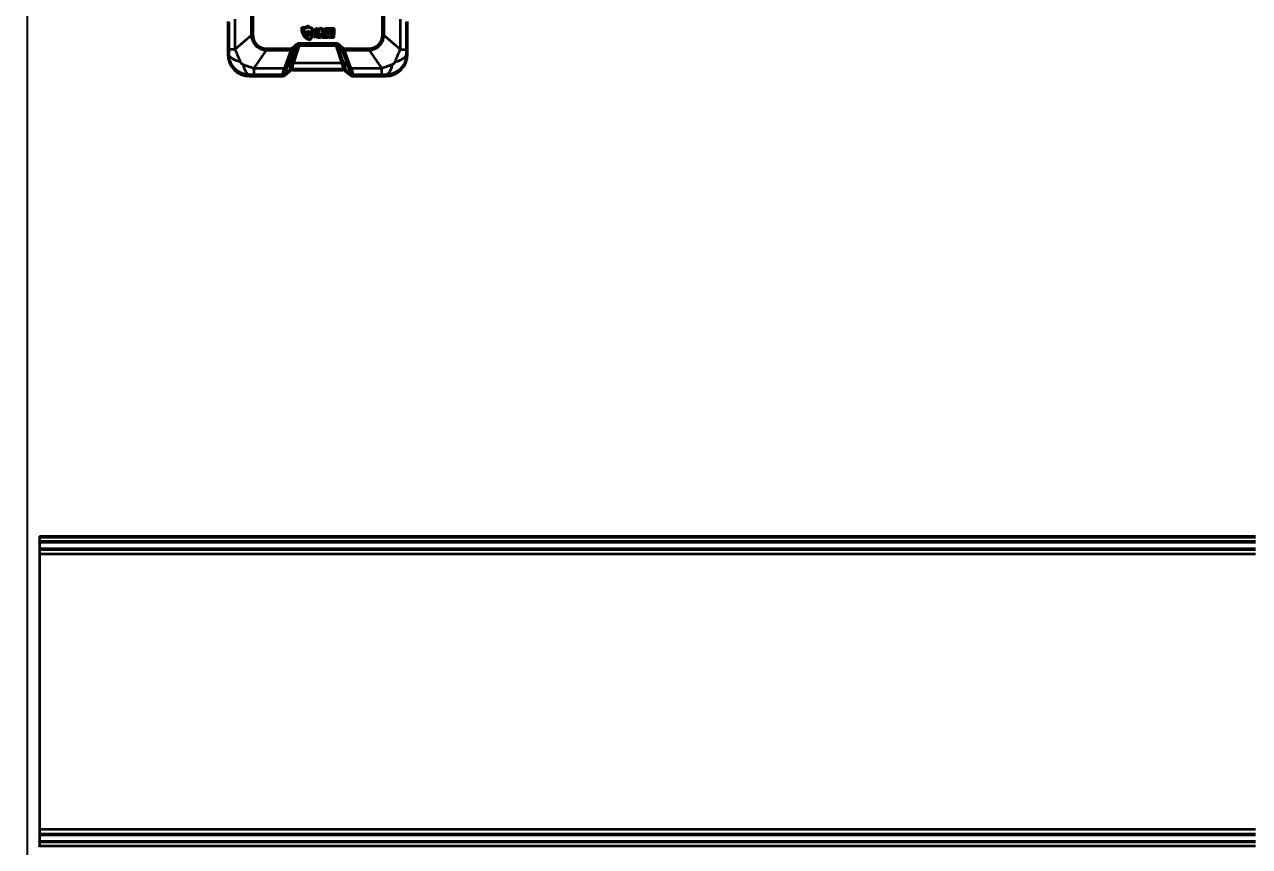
# Model space of a CAD drawing. Header units: millimetres. Extents: x 0 to 420, y 0 to 297.
# Drawn here: x 91.19 to 101.27, y 166.89 to 173.65 of the extents above; entities that cross this region are included whole.
import ezdxf

# ---------------------------------------------------------------- set-up
doc = ezdxf.new("R2010")
doc.units = ezdxf.units.MM
doc.layers.add('尺寸线层', color=150, linetype='Continuous')
doc.styles.add('SLDTEXTSTYLE2', font='TXT', dxfattribs={"width": 0.7})
doc.dimstyles.new('SLDDIMSTYLE0', dxfattribs={"dimtxt": 3.5, "dimasz": 3.302, "dimexe": 0, "dimexo": 0.0625, "dimgap": 0.875, "dimtad": 1, "dimdec": 1, "dimlfac": 100, "dimrnd": 1e-09, "dimzin": 12, "dimdsep": 46, "dimtxsty": 'SLDTEXTSTYLE2', "dimsah": 1, "dimcen": 0.09, "dimadec": 0, "dimazin": 3, "dimtfac": 1, "dimtdec": 3, "dimtofl": 0, "dimtmove": 0, "dimatfit": 3, "dimfxl": 0, "dimfrac": 2, "dimtolj": 1, "dimtzin": 12, "dimarcsym": 0})

# ---------------------------------------------------------------- blocks, each defined once
blk = doc.blocks.new('_D_6')
at = {"layer": '尺寸线层'}
for p, q in [((91.215, 164.917), (91.215, 234.192)), ((321.315, 165.187), (321.315, 234.192)), ((321.315, 233.192), (91.215, 233.192))]:
    blk.add_line(p, q, dxfattribs=at)
for points in [[(91.215, 233.192), (94.517, 232.684), (94.517, 233.7)], [(321.315, 233.192), (318.013, 233.7), (318.013, 232.684)]]:
    blk.add_solid(points, dxfattribs=at)
at = {"layer": '尺寸线层', "insert": (205.173, 237.704), "char_height": 3.5, "attachment_point": 1, "style": 'SLDTEXTSTYLE2'}
blk.add_mtext('23010', dxfattribs=at)
blk = doc.blocks.new('_D_7')
at = {"layer": '尺寸线层'}
for p, q in [((70.597, 160.402), (70.597, 246.192)), ((332.816, 175.117), (332.816, 246.192)), ((332.816, 245.192), (70.597, 245.192))]:
    blk.add_line(p, q, dxfattribs=at)
for points in [[(70.597, 245.192), (73.899, 244.684), (73.899, 245.7)], [(332.816, 245.192), (329.514, 245.7), (329.514, 244.684)]]:
    blk.add_solid(points, dxfattribs=at)
at = {"layer": '尺寸线层', "insert": (202.876, 249.704), "char_height": 3.5, "attachment_point": 1, "style": 'SLDTEXTSTYLE2'}
blk.add_mtext('26221.85', dxfattribs=at)

msp = doc.modelspace()

# ---------------------------------------------------------------- linework, layer by layer
at = {"color": 7, "linetype": 'Continuous', "lineweight": 35}
for p, q in [((92.8621, 173.6786), (92.8621, 173.4082)), ((92.9218, 173.6953), (92.9218, 173.447)), ((93.0563, 173.7657), (93.0563, 173.5631)), ((93.0703, 173.7657), (93.0703, 173.5631)), ((94.134, 173.5631), (94.134, 173.7757)), ((94.148, 173.5631), (94.148, 173.7757)), ((94.2824, 173.447), (94.2824, 173.6953)), ((94.3421, 173.4082), (94.3421, 173.6786)), ((92.8735, 173.447), (92.8735, 173.6744)), ((93.4872, 173.6), (93.499, 173.6)), ((93.5188, 173.5574), (93.4872, 173.6)), ((93.499, 173.6), (93.5227, 173.5681)), ((93.5188, 173.6), (93.5306, 173.6)), ((93.5504, 173.5574), (93.5188, 173.6)), ((93.5227, 173.5894), (93.5306, 173.5787)), ((93.5227, 173.5681), (93.5227, 173.5894)), ((93.5306, 173.6), (93.5622, 173.5574)), ((93.5306, 173.5787), (93.5306, 173.5574)), ((93.5543, 173.6), (93.5622, 173.6)), ((93.5543, 173.5734), (93.5543, 173.6)), ((93.5622, 173.6), (93.5622, 173.5628)), ((93.5747, 173.5946), (93.5868, 173.6236)), ((93.5836, 173.5946), (93.5747, 173.5946)), ((93.5747, 173.5737), (93.5836, 173.5946)), ((93.5868, 173.6236), (93.5994, 173.6236)), ((93.5994, 173.6236), (93.5905, 173.6024)), ((93.599, 173.6024), (93.5905, 173.5815)), ((93.5905, 173.6024), (93.599, 173.6024)), ((93.5905, 173.5815), (93.6007, 173.5839)), ((93.6007, 173.5839), (93.6007, 173.5737)), ((93.6026, 173.5903), (93.6204, 173.5903)), ((93.6026, 173.5819), (93.6026, 173.5903)), ((93.6204, 173.5819), (93.6026, 173.5819)), ((93.6034, 173.6109), (93.6034, 173.6193)), ((93.6034, 173.6193), (93.6204, 173.6193)), ((93.6204, 173.6109), (93.6034, 173.6109)), ((93.6035, 173.6048), (93.6204, 173.6048)), ((93.6035, 173.596), (93.6035, 173.6048)), ((93.6204, 173.596), (93.6035, 173.596)), ((93.6204, 173.6241), (93.6323, 173.6241)), ((93.6204, 173.6193), (93.6204, 173.6241)), ((93.6204, 173.6048), (93.6204, 173.6109)), ((93.6204, 173.5903), (93.6204, 173.596)), ((93.6204, 173.562), (93.6204, 173.5819)), ((93.6323, 173.6241), (93.6323, 173.6193)), ((93.6323, 173.6193), (93.6503, 173.6193)), ((93.6323, 173.6109), (93.6323, 173.6048)), ((93.6503, 173.6109), (93.6323, 173.6109)), ((93.6323, 173.6048), (93.6494, 173.6048)), ((93.6323, 173.596), (93.6323, 173.5903)), ((93.6494, 173.596), (93.6323, 173.596)), ((93.6323, 173.5903), (93.6503, 173.5903)), ((93.6323, 173.5819), (93.6323, 173.562)), ((93.6396, 173.5819), (93.6323, 173.5819)), ((93.6396, 173.5742), (93.6396, 173.5819)), ((93.6494, 173.6048), (93.6494, 173.596)), ((93.6503, 173.6193), (93.6503, 173.6109)), ((93.6503, 173.5903), (93.6503, 173.5728)), ((93.6623, 173.6238), (93.7282, 173.6238)), ((93.6623, 173.562), (93.6623, 173.6238)), ((93.6733, 173.6153), (93.6733, 173.562)), ((93.7239, 173.6153), (93.6733, 173.6153)), ((93.6745, 173.6106), (93.6827, 173.6106)), ((93.6754, 173.5713), (93.6754, 173.5815)), ((93.6903, 173.6106), (93.6986, 173.6106)), ((93.6976, 173.5815), (93.6976, 173.5713)), ((93.6999, 173.6106), (93.7082, 173.6106)), ((93.7009, 173.5713), (93.7009, 173.5815)), ((93.7158, 173.6106), (93.7239, 173.6106)), ((93.7231, 173.5815), (93.7231, 173.5713)), ((93.7266, 173.5731), (93.7266, 173.6127)), ((93.7377, 173.6144), (93.7377, 173.5713)), ((94.3308, 173.6744), (94.3308, 173.447)), ((93.0563, 173.5631), (92.9218, 173.447)), ((93.0703, 173.5631), (93.0563, 173.5631)), ((93.3912, 173.4584), (93.4222, 173.4844)), ((93.4494, 173.4796), (93.4469, 173.4719)), ((93.4494, 173.4999), (93.4494, 173.4796)), ((93.4494, 173.4999), (93.7549, 173.4999)), ((93.4494, 173.4796), (93.7549, 173.4796)), ((93.5306, 173.5574), (93.5188, 173.5574)), ((93.5622, 173.5574), (93.5504, 173.5574)), ((93.5622, 173.5628), (93.5543, 173.5734)), ((93.5744, 173.5574), (93.578, 173.5574)), ((93.5831, 173.5435), (93.5744, 173.5574)), ((93.6007, 173.5737), (93.5747, 173.5737)), ((93.5747, 173.5696), (93.6007, 173.5696)), ((93.5747, 173.562), (93.5747, 173.5696)), ((93.6007, 173.562), (93.5747, 173.562)), ((93.578, 173.5574), (93.5838, 173.5475)), ((93.5846, 173.5435), (93.5831, 173.5435)), ((93.5838, 173.5475), (93.5897, 173.5574)), ((93.5932, 173.5574), (93.5846, 173.5435)), ((93.5897, 173.5574), (93.5932, 173.5574)), ((93.5958, 173.5574), (93.5991, 173.5574)), ((93.5958, 173.5435), (93.5958, 173.5574)), ((93.5991, 173.5435), (93.5958, 173.5435)), ((93.5991, 173.5574), (93.5991, 173.5435)), ((93.6007, 173.5696), (93.6007, 173.562)), ((93.6198, 173.5549), (93.6173, 173.5533)), ((93.6173, 173.5475), (93.6198, 173.546)), ((93.6323, 173.562), (93.6204, 173.562)), ((93.6228, 173.5574), (93.626, 173.5574)), ((93.6228, 173.5435), (93.6228, 173.5574)), ((93.626, 173.5435), (93.6228, 173.5435)), ((93.626, 173.5574), (93.626, 173.5505)), ((93.626, 173.5505), (93.6352, 173.5505)), ((93.626, 173.5484), (93.626, 173.5435)), ((93.6352, 173.5484), (93.626, 173.5484)), ((93.6335, 173.5718), (93.6369, 173.5718)), ((93.6372, 173.5634), (93.6335, 173.5718)), ((93.6352, 173.5574), (93.6383, 173.5574)), ((93.6352, 173.5505), (93.6352, 173.5574)), ((93.6352, 173.5435), (93.6352, 173.5484)), ((93.6383, 173.5435), (93.6352, 173.5435)), ((93.6409, 173.5634), (93.6372, 173.5634)), ((93.6383, 173.5574), (93.6383, 173.5435)), ((93.651, 173.5503), (93.6595, 173.5503)), ((93.651, 173.5483), (93.651, 173.5503)), ((93.6562, 173.5483), (93.651, 173.5483)), ((93.6562, 173.5466), (93.6562, 173.5483)), ((93.6588, 173.5555), (93.6568, 173.5539)), ((93.6595, 173.5503), (93.6595, 173.5454)), ((93.6733, 173.562), (93.6623, 173.562)), ((93.6629, 173.5574), (93.666, 173.5574)), ((93.6629, 173.5491), (93.6629, 173.5574)), ((93.666, 173.5574), (93.666, 173.5497)), ((93.6758, 173.5574), (93.679, 173.5574)), ((93.6758, 173.5497), (93.6758, 173.5574)), ((93.679, 173.5574), (93.679, 173.5491)), ((93.6805, 173.5435), (93.6892, 173.5574)), ((93.6839, 173.5435), (93.6805, 173.5435)), ((93.6857, 173.5466), (93.6839, 173.5435)), ((93.6944, 173.5466), (93.6857, 173.5466)), ((93.6868, 173.5485), (93.69, 173.554)), ((93.6932, 173.5485), (93.6868, 173.5485)), ((93.6892, 173.5574), (93.6909, 173.5574)), ((93.69, 173.554), (93.6932, 173.5485)), ((93.6909, 173.5574), (93.6996, 173.5435)), ((93.6962, 173.5435), (93.6944, 173.5466)), ((93.6996, 173.5435), (93.6962, 173.5435)), ((93.702, 173.5574), (93.71, 173.5574)), ((93.702, 173.5435), (93.702, 173.5574)), ((93.7052, 173.5435), (93.702, 173.5435)), ((93.7052, 173.5554), (93.7095, 173.5554)), ((93.7052, 173.5493), (93.7052, 173.5554)), ((93.7089, 173.5493), (93.7052, 173.5493)), ((93.7052, 173.5473), (93.7052, 173.5435)), ((93.7091, 173.5473), (93.7052, 173.5473)), ((93.7137, 173.5435), (93.7099, 173.5473)), ((93.7132, 173.5478), (93.7176, 173.5435)), ((93.7176, 173.5435), (93.7137, 173.5435)), ((93.7185, 173.562), (93.7221, 173.5705)), ((93.7282, 173.562), (93.7185, 173.562)), ((93.7203, 173.5574), (93.7273, 173.5574)), ((93.7203, 173.5435), (93.7203, 173.5574)), ((93.7279, 173.5435), (93.7203, 173.5435)), ((93.7221, 173.5705), (93.7239, 173.5705)), ((93.7234, 173.5456), (93.7234, 173.5552)), ((93.7234, 173.5552), (93.7273, 173.5552)), ((93.7276, 173.5456), (93.7234, 173.5456)), ((93.7549, 173.4999), (93.7549, 173.4796)), ((93.7574, 173.4719), (93.7549, 173.4796)), ((93.7821, 173.4844), (93.7711, 173.4713)), ((93.7821, 173.4844), (93.8131, 173.4584)), ((94.134, 173.5631), (94.148, 173.5631)), ((94.148, 173.5631), (94.2824, 173.447)), ((92.8728, 173.4082), (92.8621, 173.4082)), ((93.1783, 173.4425), (93.0768, 173.2936)), ((93.1783, 173.4557), (93.1783, 173.4425)), ((93.1783, 173.4557), (93.3847, 173.4557)), ((93.1783, 173.4425), (93.3847, 173.4425)), ((93.3373, 173.3122), (93.3847, 173.4425)), ((93.4022, 173.4453), (93.3538, 173.3123)), ((93.3847, 173.4425), (93.3847, 173.4557)), ((93.3925, 173.3448), (93.4332, 173.4713)), ((93.4022, 173.4453), (93.4332, 173.4713)), ((93.4469, 173.4719), (93.4062, 173.3453)), ((93.7981, 173.3453), (93.7574, 173.4719)), ((93.7711, 173.4713), (93.8021, 173.4453)), ((93.8118, 173.3448), (93.7711, 173.4713)), ((93.8021, 173.4453), (93.8505, 173.3123)), ((93.8195, 173.4557), (94.026, 173.4557)), ((93.8195, 173.4425), (94.026, 173.4425)), ((93.8195, 173.4425), (93.867, 173.3122)), ((94.026, 173.4557), (94.026, 173.4425)), ((94.026, 173.4425), (94.1275, 173.2936)), ((94.2824, 173.447), (94.3308, 173.447)), ((94.3315, 173.4082), (94.3421, 173.4082)), ((93.0768, 173.2936), (93.3291, 173.2936)), ((93.0768, 173.2936), (93.0768, 173.2393)), ((93.3291, 173.2936), (93.3373, 173.3122)), ((93.3315, 173.2466), (93.3756, 173.2837)), ((93.3538, 173.3123), (93.3464, 173.2928)), ((93.3538, 173.3123), (93.3925, 173.3448)), ((93.3756, 173.2837), (93.3756, 173.2838)), ((93.3798, 173.2723), (93.3756, 173.2837)), ((93.3896, 173.3375), (93.3925, 173.3448)), ((93.3916, 173.2896), (93.8127, 173.2896)), ((93.3916, 173.2896), (93.3917, 173.2896)), ((93.3958, 173.2782), (93.3917, 173.2896)), ((93.3958, 173.2782), (93.8085, 173.2782)), ((93.4062, 173.3453), (93.4036, 173.3378)), ((93.4036, 173.3378), (93.8007, 173.3378)), ((93.8007, 173.3378), (93.7981, 173.3453)), ((93.8085, 173.2782), (93.8126, 173.2896)), ((93.8505, 173.3123), (93.8118, 173.3448)), ((93.8118, 173.3448), (93.8147, 173.3375)), ((93.8127, 173.2896), (93.8126, 173.2896)), ((93.8245, 173.2723), (93.8287, 173.2837)), ((93.8287, 173.2838), (93.8287, 173.2837)), ((93.8287, 173.2837), (93.8728, 173.2466)), ((93.8505, 173.3123), (93.8579, 173.2928)), ((93.867, 173.3122), (93.8752, 173.2936)), ((93.8752, 173.2936), (94.1275, 173.2936)), ((94.1275, 173.2936), (94.1275, 173.2393)), ((93.0421, 173.2388), (93.0421, 173.2282)), ((93.0421, 173.2282), (93.3162, 173.2282)), ((93.3122, 173.2393), (93.0768, 173.2393)), ((93.3122, 173.2393), (93.3122, 173.2397)), ((93.3122, 173.2393), (93.3162, 173.2282)), ((93.3314, 173.2463), (93.3315, 173.2466)), ((93.3355, 173.2352), (93.3314, 173.2463)), ((93.3355, 173.2352), (93.3798, 173.2723)), ((93.8245, 173.2723), (93.8688, 173.2352)), ((93.8728, 173.2463), (93.8688, 173.2352)), ((93.8728, 173.2466), (93.8728, 173.2463)), ((93.8921, 173.2393), (93.888, 173.2282)), ((93.888, 173.2282), (94.1621, 173.2282)), ((93.8921, 173.2397), (93.8921, 173.2393)), ((94.1275, 173.2393), (93.8921, 173.2393)), ((94.1621, 173.2388), (94.1621, 173.2282)), ((101.3154, 169.4422), (91.3154, 169.4422)), ((91.3154, 169.4372), (91.3154, 169.4422)), ((91.3154, 169.4372), (91.3154, 169.4019)), ((91.3154, 169.4372), (101.3154, 169.4372)), ((101.3154, 169.4019), (91.3154, 169.4019)), ((91.3154, 169.3976), (91.3154, 169.4019)), ((91.3154, 169.3976), (101.3154, 169.3976)), ((91.3154, 169.3976), (91.3154, 169.3429)), ((101.3154, 169.3429), (91.3154, 169.3429)), ((91.3154, 169.3422), (91.3154, 169.3429)), ((91.3154, 169.3422), (101.3154, 169.3422)), ((91.3154, 169.3422), (91.3154, 169.3372)), ((91.3154, 169.3372), (101.3154, 169.3372)), ((91.3154, 169.3372), (91.3154, 169.2972)), ((91.3154, 169.2972), (91.3154, 167.0372)), ((101.3154, 169.2972), (91.3154, 169.2972)), ((91.3154, 167.0372), (91.3154, 166.9972)), ((91.3154, 167.0372), (101.3154, 167.0372)), ((101.3154, 166.9972), (91.3154, 166.9972)), ((91.3154, 166.9972), (91.3154, 166.9922)), ((101.3154, 166.9922), (91.3154, 166.9922)), ((91.3154, 166.9916), (91.3154, 166.9922)), ((91.3154, 166.9916), (101.3154, 166.9916)), ((91.3154, 166.9916), (91.3154, 166.9369)), ((91.3154, 166.9326), (91.3154, 166.9369)), ((101.3154, 166.9369), (91.3154, 166.9369)), ((91.3154, 166.9326), (101.3154, 166.9326)), ((91.3154, 166.9326), (91.3154, 166.8972)), ((101.3154, 166.8972), (91.3154, 166.8972)), ((91.3154, 166.8922), (91.3154, 166.8972))]:
    msp.add_line(p, q, dxfattribs=at)
at = {"color": 7, "linetype": 'Continuous', "lineweight": 35, "flags": 128}
for points in [[(92.9644, 173.3465), (92.9455, 173.3515), (92.9282, 173.3575), (92.9128, 173.3644), (92.8996, 173.3722), (92.8888, 173.3806), (92.8807, 173.3895), (92.8753, 173.3987), (92.8728, 173.4082)], [(94.2398, 173.3465), (94.2588, 173.3515), (94.2761, 173.3575), (94.2915, 173.3644), (94.3047, 173.3722), (94.3155, 173.3806), (94.3236, 173.3895), (94.329, 173.3987), (94.3315, 173.4082)], [(92.989, 173.3237), (92.9935, 173.3061), (92.9989, 173.29), (93.0049, 173.2758), (93.0116, 173.2636), (93.0188, 173.2536), (93.0263, 173.2461), (93.0342, 173.2412), (93.0421, 173.2388)], [(94.2153, 173.3237), (94.2107, 173.3061), (94.2054, 173.29), (94.1994, 173.2758), (94.1927, 173.2636), (94.1855, 173.2536), (94.1779, 173.2461), (94.1701, 173.2412), (94.1621, 173.2388)]]:
    msp.add_lwpolyline(points, dxfattribs=at)
at = {"color": 7, "linetype": 'Continuous', "lineweight": 35}
for centre, radius, start, end in [((93.0421, 173.4082), 0.18, 180, 270), ((93.4413, 173.4422), 0.0302, 79.20334, 105.55039), ((93.763, 173.4422), 0.0302, 74.44976, 100.79653), ((94.1621, 173.4082), 0.18, 270, 0), ((93.3392, 173.3251), 0.033, 252.15722, 282.50189), ((93.3453, 173.3476), 0.0363, 257.33678, 283.57014), ((93.3917, 173.2646), 0.025, 90.09326, 129.96431), ((93.3917, 173.2645), 0.025, 90.05864, 129.94136), ((93.3972, 173.3093), 0.0292, 77.33552, 105.00616), ((93.4006, 173.3157), 0.0302, 79.20339, 105.55031), ((93.8037, 173.3157), 0.0302, 74.4497, 100.79661), ((93.8071, 173.3093), 0.0292, 74.99384, 102.66448), ((93.8126, 173.2645), 0.025, 50.05864, 89.94136), ((93.8126, 173.2646), 0.025, 50.03569, 89.90674), ((93.859, 173.3476), 0.0363, 256.42985, 282.66321), ((93.865, 173.3251), 0.033, 257.49811, 287.84278), ((93.3123, 173.2697), 0.03, 269.85901, 309.74994), ((93.3122, 173.2694), 0.03, 270.05864, 309.94136), ((93.892, 173.2697), 0.03, 230.25006, 270.14099), ((93.8921, 173.2694), 0.03, 230.05864, 269.94136)]:
    msp.add_arc(centre, radius, start, end, dxfattribs=at)
for centre, major_axis, start_param, end_param in [((93.3958, 173.2531), (-0.0086, 0.0235), 5.9346182, 6.6317524), ((93.8084, 173.2531), (-0.0086, -0.0235), 2.7930256, 3.4901597), ((93.3162, 173.2582), (-0.0103, 0.0282), 2.7930256, 3.4901597), ((93.8881, 173.2582), (-0.0103, -0.0282), 5.9346182, 6.6317524)]:
    msp.add_ellipse(centre, major_axis=major_axis, ratio=0.9984484, start_param=start_param, end_param=end_param, dxfattribs=at)
for points, knots in [([(93.4711, 173.6282), (93.4711, 173.6284), (93.4711, 173.6288), (93.4712, 173.6297), (93.4713, 173.6303), (93.4713, 173.6307)], [0, 0, 0, 0, 0.2525012, 0.5048159, 1, 1, 1, 1]), ([(93.5331, 173.5246), (93.5315, 173.5252), (93.5235, 173.5279), (93.5083, 173.5357), (93.4943, 173.55), (93.4852, 173.5647), (93.4798, 173.5765), (93.4758, 173.5889), (93.4721, 173.6061), (93.4715, 173.6193), (93.4711, 173.6282)], [0, 0, 0, 0, 0.03864958, 0.194338, 0.39270587, 0.49314911, 0.59354359, 0.69389551, 0.79421122, 1, 1, 1, 1]), ([(93.4713, 173.6307), (93.473, 173.6305), (93.4813, 173.6298), (93.4923, 173.63), (93.5055, 173.6339), (93.5136, 173.6386), (93.5183, 173.6435), (93.5198, 173.645)], [0, 0, 0, 0, 0.0950593, 0.4779469, 0.6140314, 0.8787632, 1, 1, 1, 1]), ([(93.4871, 173.6179), (93.4867, 173.6179), (93.4859, 173.6177), (93.4849, 173.6176), (93.4843, 173.6176), (93.484, 173.6175)], [0, 0, 0, 0, 0.4002566, 0.699592, 1, 1, 1, 1]), ([(93.484, 173.6175), (93.4841, 173.6159), (93.4846, 173.6109), (93.4853, 173.6037), (93.4868, 173.5959), (93.488, 173.5915), (93.4886, 173.5893)], [0, 0, 0, 0, 0.1746694, 0.524102, 0.7615621, 1, 1, 1, 1]), ([(93.5207, 173.6307), (93.5194, 173.6297), (93.5156, 173.627), (93.5085, 173.6236), (93.4985, 173.6204), (93.4913, 173.6188), (93.4871, 173.6179)], [0, 0, 0, 0, 0.137822, 0.3904798, 0.6426409, 1, 1, 1, 1]), ([(93.4886, 173.5893), (93.4891, 173.5878), (93.4918, 173.5799), (93.4965, 173.5691), (93.5037, 173.5578), (93.5128, 173.5473), (93.5231, 173.5412), (93.5314, 173.5373), (93.5341, 173.5364), (93.5362, 173.5365), (93.5392, 173.5379), (93.5461, 173.5449), (93.5525, 173.5515), (93.5574, 173.5565)], [0, 0, 0, 0, 0.0481692, 0.2413794, 0.3378802, 0.4339156, 0.6397005, 0.6757973, 0.7018074, 0.7183687, 0.7348884, 0.7963552, 1, 1, 1, 1]), ([(93.5198, 173.645), (93.5209, 173.6438), (93.5257, 173.6382), (93.5357, 173.6309), (93.5457, 173.6282), (93.5502, 173.627)], [0, 0, 0, 0, 0.13898556, 0.61191722, 1, 1, 1, 1]), ([(93.5239, 173.6306), (93.5234, 173.6307), (93.5227, 173.631), (93.5217, 173.631), (93.5211, 173.6309), (93.5209, 173.6308), (93.5207, 173.6307)], [0, 0, 0, 0, 0.4659208, 0.7194786, 0.8846349, 1, 1, 1, 1]), ([(93.5505, 173.6215), (93.5488, 173.6217), (93.5441, 173.6222), (93.5351, 173.6252), (93.5281, 173.6285), (93.5239, 173.6306)], [0, 0, 0, 0, 0.1770016, 0.5019507, 1, 1, 1, 1]), ([(93.5502, 173.627), (93.5519, 173.6268), (93.554, 173.6265), (93.5561, 173.6253), (93.5571, 173.6239), (93.5581, 173.6193), (93.5585, 173.6113), (93.5582, 173.6041), (93.5581, 173.6005)], [0, 0, 0, 0, 0.160025, 0.1969977, 0.234195, 0.3116862, 0.6494763, 1, 1, 1, 1]), ([(93.5528, 173.6189), (93.5526, 173.6193), (93.5522, 173.6201), (93.5515, 173.6209), (93.5509, 173.6214), (93.5506, 173.6214), (93.5505, 173.6215)], [0, 0, 0, 0, 0.41404451, 0.74912039, 0.88567809, 1, 1, 1, 1]), ([(93.5581, 173.6005), (93.5576, 173.6021), (93.5567, 173.6053), (93.555, 173.6114), (93.5537, 173.6159), (93.5528, 173.6189)], [0, 0, 0, 0, 0.2610648, 0.5221233, 1, 1, 1, 1]), ([(93.6818, 173.5897), (93.6811, 173.5912), (93.6792, 173.5952), (93.6765, 173.6022), (93.6752, 173.6078), (93.6745, 173.6106)], [0, 0, 0, 0, 0.2250978, 0.6101286, 1, 1, 1, 1]), ([(93.6754, 173.5815), (93.6765, 173.5828), (93.6783, 173.5846), (93.6803, 173.5874), (93.6813, 173.5889), (93.6818, 173.5897)], [0, 0, 0, 0, 0.4820995, 0.7408344, 1, 1, 1, 1]), ([(93.6866, 173.582), (93.6855, 173.5807), (93.6834, 173.578), (93.6797, 173.5744), (93.6769, 173.5724), (93.6754, 173.5713)], [0, 0, 0, 0, 0.32216775, 0.6583639, 1, 1, 1, 1]), ([(93.6827, 173.6106), (93.6831, 173.609), (93.6837, 173.6061), (93.6852, 173.6021), (93.6861, 173.5998), (93.6866, 173.5986)], [0, 0, 0, 0, 0.3970211, 0.6983472, 1, 1, 1, 1]), ([(93.6866, 173.5986), (93.6872, 173.6001), (93.6882, 173.6029), (93.6896, 173.6069), (93.6901, 173.6093), (93.6903, 173.6106)], [0, 0, 0, 0, 0.3966683, 0.6972353, 1, 1, 1, 1]), ([(93.6976, 173.5713), (93.6963, 173.5723), (93.6935, 173.5743), (93.6898, 173.5779), (93.6876, 173.5807), (93.6866, 173.582)], [0, 0, 0, 0, 0.3238446, 0.659773, 1, 1, 1, 1]), ([(93.6986, 173.6106), (93.6982, 173.609), (93.6973, 173.6045), (93.6949, 173.5975), (93.6925, 173.5923), (93.6913, 173.5897)], [0, 0, 0, 0, 0.2252791, 0.6105552, 1, 1, 1, 1]), ([(93.6913, 173.5897), (93.6922, 173.5883), (93.6936, 173.5862), (93.6958, 173.5835), (93.697, 173.5822), (93.6976, 173.5815)], [0, 0, 0, 0, 0.4841399, 0.7417187, 1, 1, 1, 1]), ([(93.7072, 173.5897), (93.7065, 173.5912), (93.7045, 173.5952), (93.7019, 173.6022), (93.7006, 173.6078), (93.6999, 173.6106)], [0, 0, 0, 0, 0.225097, 0.610128, 1, 1, 1, 1]), ([(93.7009, 173.5815), (93.702, 173.5828), (93.7037, 173.5847), (93.7058, 173.5874), (93.7067, 173.5889), (93.7072, 173.5897)], [0, 0, 0, 0, 0.4841065, 0.741689, 1, 1, 1, 1]), ([(93.7119, 173.582), (93.7109, 173.5807), (93.7088, 173.5781), (93.7051, 173.5744), (93.7023, 173.5724), (93.7009, 173.5713)], [0, 0, 0, 0, 0.3235861, 0.6593227, 1, 1, 1, 1]), ([(93.7082, 173.6106), (93.7085, 173.609), (93.7091, 173.6061), (93.7106, 173.6021), (93.7115, 173.5998), (93.7119, 173.5986)], [0, 0, 0, 0, 0.3974811, 0.6984789, 1, 1, 1, 1]), ([(93.7119, 173.5986), (93.7126, 173.6001), (93.7137, 173.6028), (93.715, 173.6068), (93.7155, 173.6093), (93.7158, 173.6106)], [0, 0, 0, 0, 0.3958448, 0.6967928, 1, 1, 1, 1]), ([(93.7231, 173.5713), (93.7217, 173.5723), (93.719, 173.5743), (93.7152, 173.5779), (93.713, 173.5807), (93.7119, 173.582)], [0, 0, 0, 0, 0.32250823, 0.65905955, 1, 1, 1, 1]), ([(93.7239, 173.6106), (93.7236, 173.609), (93.7227, 173.6045), (93.7203, 173.5975), (93.7179, 173.5923), (93.7166, 173.5897)], [0, 0, 0, 0, 0.2252803, 0.6105579, 1, 1, 1, 1]), ([(93.7166, 173.5897), (93.7176, 173.5883), (93.719, 173.5862), (93.7212, 173.5835), (93.7225, 173.5822), (93.7231, 173.5815)], [0, 0, 0, 0, 0.4812231, 0.7400913, 1, 1, 1, 1]), ([(93.7266, 173.6127), (93.7266, 173.613), (93.7265, 173.6136), (93.726, 173.6144), (93.7254, 173.615), (93.7246, 173.6153), (93.7241, 173.6153), (93.7239, 173.6153)], [0, 0, 0, 0, 0.2159086, 0.4316794, 0.6427485, 0.8361363, 1, 1, 1, 1]), ([(93.7282, 173.6238), (93.7293, 173.6237), (93.7315, 173.6235), (93.7343, 173.6218), (93.7364, 173.6194), (93.7375, 173.6168), (93.7376, 173.615), (93.7377, 173.6144)], [0, 0, 0, 0, 0.2208266, 0.4404359, 0.6510519, 0.8643095, 1, 1, 1, 1]), ([(93.0563, 173.5631), (93.057, 173.5565), (93.0583, 173.5427), (93.0641, 173.5245), (93.0719, 173.5079), (93.0809, 173.4938), (93.0916, 173.4813), (93.1038, 173.4701), (93.117, 173.4608), (93.1344, 173.4518), (93.1547, 173.4448), (93.1707, 173.4432), (93.1783, 173.4425)], [0, 0, 0, 0, 0.105818, 0.2212473, 0.3037262, 0.3976368, 0.4864575, 0.5659903, 0.6608474, 0.7444437, 0.8779913, 1, 1, 1, 1]), ([(93.0703, 173.5631), (93.0704, 173.5592), (93.0707, 173.5511), (93.0729, 173.5389), (93.0775, 173.5237), (93.086, 173.5063), (93.0999, 173.4886), (93.1168, 173.4742), (93.1362, 173.4637), (93.1569, 173.457), (93.1712, 173.4561), (93.1783, 173.4557)], [0, 0, 0, 0, 0.0707221, 0.1437575, 0.2191301, 0.3521505, 0.4853584, 0.6168189, 0.745052, 0.8748722, 1, 1, 1, 1]), ([(93.4222, 173.4844), (93.4265, 173.4885), (93.4326, 173.4944), (93.4424, 173.4992), (93.4471, 173.4997), (93.4494, 173.4999)], [0, 0, 0, 0, 0.55861892, 0.78933951, 1, 1, 1, 1]), ([(93.4222, 173.4844), (93.4233, 173.4831), (93.4255, 173.4805), (93.4285, 173.4768), (93.4313, 173.4736), (93.4325, 173.472), (93.4332, 173.4713)], [0, 0, 0, 0, 0.2458483, 0.4999999, 0.7541516, 1, 1, 1, 1]), ([(93.4332, 173.4713), (93.4345, 173.4726), (93.4369, 173.4749), (93.4424, 173.478), (93.4466, 173.4789), (93.4494, 173.4796)], [0, 0, 0, 0, 0.294463, 0.5478516, 1, 1, 1, 1]), ([(93.539, 173.526), (93.5384, 173.5255), (93.5376, 173.5247), (93.536, 173.5242), (93.5345, 173.5242), (93.5335, 173.5245), (93.5331, 173.5246)], [0, 0, 0, 0, 0.3194529, 0.5431105, 0.7663107, 1, 1, 1, 1]), ([(93.5574, 173.5565), (93.5569, 173.5549), (93.5557, 173.55), (93.5516, 173.5425), (93.5461, 173.5337), (93.5413, 173.5286), (93.539, 173.526)], [0, 0, 0, 0, 0.1388678, 0.4177217, 0.7063331, 1, 1, 1, 1]), ([(93.6198, 173.546), (93.6188, 173.5452), (93.6169, 173.5438), (93.6134, 173.5431), (93.6095, 173.5437), (93.6062, 173.5452), (93.6039, 173.5471), (93.6028, 173.5487), (93.6024, 173.5501), (93.6025, 173.5514), (93.6033, 173.5531), (93.6053, 173.5551), (93.6087, 173.557), (93.6127, 173.5579), (93.6165, 173.5572), (93.6186, 173.5559), (93.6196, 173.555), (93.6198, 173.5549)], [0, 0, 0, 0, 0.0851898, 0.1689633, 0.2461857, 0.3609459, 0.4182105, 0.4624632, 0.4917446, 0.5212139, 0.5573808, 0.6170712, 0.7200168, 0.8276822, 0.9052049, 0.9826242, 1, 1, 1, 1]), ([(93.6173, 173.5533), (93.6167, 173.5538), (93.6156, 173.5548), (93.6133, 173.5554), (93.6109, 173.5552), (93.6086, 173.5543), (93.6069, 173.553), (93.606, 173.5518), (93.6057, 173.5508), (93.6058, 173.5497), (93.6063, 173.5486), (93.6077, 173.5472), (93.6099, 173.5459), (93.6126, 173.5454), (93.615, 173.5459), (93.6165, 173.5467), (93.6171, 173.5474), (93.6173, 173.5475)], [0, 0, 0, 0, 0.079836, 0.1586976, 0.2329475, 0.3375536, 0.4127504, 0.456024, 0.4891906, 0.5226239, 0.5610303, 0.6227929, 0.7232026, 0.8267117, 0.9011326, 0.9755059, 1, 1, 1, 1]), ([(93.6369, 173.5718), (93.6373, 173.5719), (93.6379, 173.5719), (93.6387, 173.5723), (93.6392, 173.5729), (93.6395, 173.5736), (93.6396, 173.574), (93.6396, 173.5742)], [0, 0, 0, 0, 0.27275782, 0.45784185, 0.64435328, 0.85089985, 1, 1, 1, 1]), ([(93.6503, 173.5728), (93.6502, 173.5717), (93.65, 173.5696), (93.6483, 173.5668), (93.6459, 173.5647), (93.6433, 173.5636), (93.6416, 173.5635), (93.6409, 173.5634)], [0, 0, 0, 0, 0.2182785, 0.4351494, 0.6441626, 0.864466, 1, 1, 1, 1]), ([(93.6595, 173.5454), (93.658, 173.5446), (93.6553, 173.5432), (93.6505, 173.5432), (93.6466, 173.5446), (93.6437, 173.5465), (93.6423, 173.5482), (93.6417, 173.5495), (93.6416, 173.5507), (93.6419, 173.552), (93.6431, 173.5537), (93.6457, 173.5558), (93.6495, 173.5574), (93.6537, 173.5578), (93.6567, 173.5569), (93.6583, 173.5559), (93.6588, 173.5555)], [0, 0, 0, 0, 0.1204324, 0.2131623, 0.3316836, 0.4130046, 0.4558652, 0.488872, 0.5149021, 0.5408924, 0.5830628, 0.658706, 0.7810157, 0.8677245, 0.9547363, 1, 1, 1, 1]), ([(93.6568, 173.5539), (93.6561, 173.5543), (93.6546, 173.5552), (93.6521, 173.5555), (93.6496, 173.555), (93.6475, 173.554), (93.646, 173.5528), (93.6452, 173.5517), (93.6449, 173.5507), (93.6449, 173.5497), (93.6455, 173.5486), (93.6469, 173.5472), (93.6491, 173.5459), (93.6518, 173.5452), (93.6543, 173.5456), (93.6557, 173.5463), (93.6562, 173.5466)], [0, 0, 0, 0, 0.08987025, 0.17653778, 0.26302661, 0.36244619, 0.42317922, 0.4700992, 0.50098188, 0.5320676, 0.57022, 0.63352176, 0.74202298, 0.83625841, 0.93119781, 1, 1, 1, 1]), ([(93.679, 173.5491), (93.6789, 173.5486), (93.6788, 173.5476), (93.678, 173.5461), (93.6767, 173.5447), (93.6744, 173.5436), (93.6713, 173.5432), (93.668, 173.5434), (93.6654, 173.5445), (93.6639, 173.546), (93.663, 173.5476), (93.6629, 173.5487), (93.6629, 173.5491)], [0, 0, 0, 0, 0.0573958, 0.1424612, 0.2288933, 0.3203053, 0.4710613, 0.6588671, 0.7560944, 0.8539639, 0.9444241, 1, 1, 1, 1]), ([(93.666, 173.5497), (93.666, 173.5493), (93.6661, 173.5485), (93.6669, 173.5473), (93.6681, 173.5463), (93.6697, 173.5455), (93.6715, 173.5454), (93.6732, 173.546), (93.6745, 173.5469), (93.6754, 173.548), (93.6758, 173.549), (93.6758, 173.5495), (93.6758, 173.5497)], [0, 0, 0, 0, 0.0751555, 0.16832, 0.2911242, 0.4158516, 0.5478502, 0.6614649, 0.788026, 0.8903814, 0.9675381, 1, 1, 1, 1]), ([(93.7095, 173.5554), (93.7099, 173.5553), (93.7106, 173.5552), (93.7114, 173.5549), (93.712, 173.5545), (93.7124, 173.5543), (93.7128, 173.554), (93.7132, 173.5535), (93.7135, 173.553), (93.7137, 173.5525), (93.7137, 173.5522), (93.7136, 173.5518), (93.7134, 173.5515), (93.7131, 173.5511), (93.7128, 173.5508), (93.7125, 173.5505), (93.7121, 173.5503), (93.7118, 173.5501), (93.7114, 173.5499), (93.711, 173.5497), (93.7106, 173.5496), (93.7102, 173.5495), (93.7099, 173.5494), (93.7094, 173.5493), (93.7091, 173.5493), (93.7089, 173.5493)], [0, 0, 0, 0, 0.1049306, 0.1885594, 0.2302518, 0.2719479, 0.3136544, 0.3553839, 0.4258246, 0.4688827, 0.4902727, 0.5109553, 0.5637459, 0.5910033, 0.6446634, 0.6714023, 0.6981379, 0.7516535, 0.7783847, 0.8051155, 0.8586132, 0.8853445, 0.9120767, 0.9558154, 1, 1, 1, 1]), ([(93.7099, 173.5473), (93.7099, 173.5473), (93.7097, 173.5473), (93.7094, 173.5473), (93.7092, 173.5473), (93.7091, 173.5473)], [0, 0, 0, 0, 0.2534068, 0.5067966, 1, 1, 1, 1]), ([(93.71, 173.5574), (93.7108, 173.5573), (93.7126, 173.5571), (93.7148, 173.556), (93.7163, 173.5546), (93.7169, 173.5535), (93.7171, 173.5525), (93.7169, 173.5513), (93.7162, 173.5499), (93.7149, 173.5486), (93.7137, 173.5481), (93.7132, 173.5478)], [0, 0, 0, 0, 0.14797379, 0.35346309, 0.45020588, 0.53014262, 0.59190747, 0.65362951, 0.75093906, 0.88709901, 1, 1, 1, 1]), ([(93.7239, 173.5705), (93.7242, 173.5705), (93.7249, 173.5706), (93.7257, 173.5711), (93.7263, 173.5718), (93.7266, 173.5725), (93.7266, 173.573), (93.7266, 173.5731)], [0, 0, 0, 0, 0.23459, 0.4696301, 0.68369969, 0.87878852, 1, 1, 1, 1]), ([(93.7273, 173.5574), (93.7282, 173.5573), (93.7304, 173.5571), (93.7332, 173.5556), (93.7354, 173.5537), (93.7364, 173.552), (93.7367, 173.5506), (93.7365, 173.5491), (93.7355, 173.5473), (93.7334, 173.5453), (93.7307, 173.5438), (93.7287, 173.5435), (93.7279, 173.5435)], [0, 0, 0, 0, 0.1030685, 0.2729746, 0.3801291, 0.4507448, 0.5041323, 0.5577263, 0.6309584, 0.7501374, 0.9075925, 1, 1, 1, 1]), ([(93.7273, 173.5552), (93.7279, 173.5552), (93.7294, 173.555), (93.7313, 173.5539), (93.7326, 173.5526), (93.7333, 173.5514), (93.7335, 173.5504), (93.7333, 173.5494), (93.7325, 173.5481), (93.7311, 173.5468), (93.7294, 173.5458), (93.7281, 173.5457), (93.7276, 173.5456)], [0, 0, 0, 0, 0.1075224, 0.2690228, 0.3804701, 0.4521632, 0.5086198, 0.5651881, 0.646662, 0.7753631, 0.9104849, 1, 1, 1, 1]), ([(93.7377, 173.5713), (93.7376, 173.5703), (93.7374, 173.5681), (93.7357, 173.5653), (93.7333, 173.5632), (93.7307, 173.5621), (93.7289, 173.562), (93.7282, 173.562)], [0, 0, 0, 0, 0.2170333, 0.4326676, 0.6405791, 0.8596486, 1, 1, 1, 1]), ([(93.7549, 173.4999), (93.7571, 173.4997), (93.7619, 173.4992), (93.7716, 173.4945), (93.7778, 173.4886), (93.7821, 173.4844)], [0, 0, 0, 0, 0.2092876, 0.4389226, 1, 1, 1, 1]), ([(93.7549, 173.4796), (93.7576, 173.4789), (93.7619, 173.478), (93.7674, 173.4749), (93.7698, 173.4726), (93.7711, 173.4713)], [0, 0, 0, 0, 0.45214858, 0.70553713, 1, 1, 1, 1]), ([(94.026, 173.4557), (94.0328, 173.4561), (94.0467, 173.4568), (94.0674, 173.4633), (94.0839, 173.4722), (94.0961, 173.4815), (94.1068, 173.4917), (94.1175, 173.5053), (94.1265, 173.5229), (94.1327, 173.5421), (94.1336, 173.5558), (94.134, 173.5631)], [0, 0, 0, 0, 0.1204611, 0.2464035, 0.3828182, 0.4509192, 0.5190577, 0.6447524, 0.7568059, 0.8692649, 1, 1, 1, 1]), ([(94.026, 173.4425), (94.031, 173.4429), (94.0415, 173.4437), (94.0566, 173.4473), (94.0743, 173.4537), (94.0937, 173.4644), (94.1106, 173.4788), (94.1226, 173.493), (94.1309, 173.5054), (94.139, 173.5213), (94.1456, 173.5405), (94.1472, 173.5559), (94.148, 173.5631)], [0, 0, 0, 0, 0.0807277, 0.1668448, 0.2472628, 0.3806547, 0.517772, 0.598864, 0.6777449, 0.7544784, 0.883127, 1, 1, 1, 1]), ([(92.8728, 173.4082), (92.873, 173.4171), (92.8733, 173.4283), (92.8735, 173.4411), (92.8735, 173.445), (92.8735, 173.4465), (92.8735, 173.447)], [0, 0, 0, 0, 0.7122882, 0.8913154, 0.960245, 1, 1, 1, 1]), ([(93.0421, 173.2388), (93.0354, 173.2391), (93.0242, 173.2394), (93.0079, 173.2421), (92.9931, 173.2458), (92.9726, 173.253), (92.9483, 173.2659), (92.9228, 173.2864), (92.9017, 173.3115), (92.8892, 173.3341), (92.8824, 173.3515), (92.8789, 173.3624), (92.876, 173.3745), (92.8734, 173.3897), (92.8731, 173.4014), (92.8728, 173.4082)], [0, 0, 0, 0, 0.0764427, 0.1262367, 0.1853464, 0.2486732, 0.3718969, 0.4934184, 0.6155481, 0.7392606, 0.7832919, 0.8263377, 0.8683979, 0.9232224, 1, 1, 1, 1]), ([(92.8737, 173.447), (92.8737, 173.447), (92.8737, 173.4468), (92.8736, 173.4461), (92.8736, 173.4454), (92.8735, 173.4449)], [0, 0, 0, 0, 0.2071255, 0.4382291, 1, 1, 1, 1]), ([(92.9218, 173.447), (92.9151, 173.447), (92.9015, 173.447), (92.8869, 173.447), (92.8767, 173.447), (92.8746, 173.447), (92.8735, 173.447)], [0, 0, 0, 0, 0.2478039, 0.4999999, 0.752196, 1, 1, 1, 1]), ([(92.9218, 173.447), (92.9238, 173.4426), (92.9279, 173.4335), (92.9336, 173.4208), (92.9386, 173.4093), (92.945, 173.3942), (92.9537, 173.373), (92.9608, 173.3556), (92.9644, 173.3465)], [0, 0, 0, 0, 0.1408157, 0.2844878, 0.3822854, 0.4824963, 0.7292125, 1, 1, 1, 1]), ([(93.3912, 173.4584), (93.3902, 173.4577), (93.3887, 173.4566), (93.3864, 173.4558), (93.3853, 173.4557), (93.3847, 173.4557)], [0, 0, 0, 0, 0.5217825, 0.7693247, 1, 1, 1, 1]), ([(93.3847, 173.4425), (93.3878, 173.4423), (93.3939, 173.442), (93.3994, 173.4442), (93.4022, 173.4453)], [0, 0, 0, 0, 0.48784796, 1, 1, 1, 1]), ([(93.3912, 173.4584), (93.3923, 173.4571), (93.3945, 173.4545), (93.3976, 173.4508), (93.4003, 173.4476), (93.4016, 173.446), (93.4022, 173.4453)], [0, 0, 0, 0, 0.2458486, 0.5000005, 0.7541521, 1, 1, 1, 1]), ([(93.8021, 173.4453), (93.8027, 173.446), (93.804, 173.4476), (93.8067, 173.4508), (93.8098, 173.4545), (93.812, 173.4571), (93.8131, 173.4584)], [0, 0, 0, 0, 0.245847, 0.4999986, 0.7541509, 1, 1, 1, 1]), ([(93.8021, 173.4453), (93.8046, 173.4443), (93.8101, 173.442), (93.8162, 173.4423), (93.8195, 173.4425)], [0, 0, 0, 0, 0.4664929, 1, 1, 1, 1]), ([(93.8195, 173.4557), (93.819, 173.4557), (93.8178, 173.4558), (93.8156, 173.4566), (93.8141, 173.4577), (93.8131, 173.4584)], [0, 0, 0, 0, 0.2320615, 0.4784527, 1, 1, 1, 1]), ([(93.8195, 173.4425), (93.8195, 173.4445), (93.8195, 173.4485), (93.8195, 173.4533), (93.8195, 173.4557)], [0, 0, 0, 0, 0.5069628, 1, 1, 1, 1]), ([(94.3315, 173.4082), (94.3312, 173.4016), (94.3309, 173.3904), (94.3283, 173.3742), (94.3245, 173.3591), (94.3172, 173.3385), (94.3044, 173.3143), (94.2861, 173.2916), (94.2673, 173.2747), (94.2493, 173.2623), (94.2327, 173.2539), (94.2187, 173.2484), (94.2078, 173.2449), (94.196, 173.2421), (94.1808, 173.2395), (94.1692, 173.2391), (94.1621, 173.2388)], [0, 0, 0, 0, 0.0739659, 0.1262093, 0.185583, 0.2486291, 0.3721472, 0.493376, 0.5749275, 0.6569554, 0.7394589, 0.7837418, 0.826761, 0.8685165, 0.9206239, 1, 1, 1, 1]), ([(94.2398, 173.3465), (94.2424, 173.3529), (94.2475, 173.3653), (94.2549, 173.3837), (94.2618, 173.4001), (94.2684, 173.4156), (94.2753, 173.431), (94.28, 173.4415), (94.2824, 173.447)], [0, 0, 0, 0, 0.1911693, 0.3706801, 0.5387661, 0.672129, 0.8259553, 1, 1, 1, 1]), ([(94.3308, 173.4449), (94.3307, 173.4454), (94.3307, 173.4462), (94.3306, 173.4468), (94.3306, 173.447), (94.3305, 173.447)], [0, 0, 0, 0, 0.5615301, 0.792581, 1, 1, 1, 1]), ([(94.3308, 173.447), (94.3308, 173.4466), (94.3308, 173.443), (94.331, 173.4296), (94.3312, 173.4174), (94.3315, 173.4082)], [0, 0, 0, 0, 0.0306008, 0.2652155, 1, 1, 1, 1]), ([(92.9644, 173.3465), (92.9656, 173.3442), (92.9682, 173.3393), (92.9742, 173.3329), (92.9812, 173.3272), (92.9865, 173.3248), (92.989, 173.3237)], [0, 0, 0, 0, 0.22846449, 0.49067228, 0.7577382, 1, 1, 1, 1]), ([(92.989, 173.3237), (93.0041, 173.3184), (93.0333, 173.308), (93.0625, 173.2983), (93.0768, 173.2936)], [0, 0, 0, 0, 0.513929, 1, 1, 1, 1]), ([(93.3122, 173.2397), (93.3124, 173.2406), (93.3127, 173.2422), (93.3141, 173.2478), (93.3159, 173.2549), (93.3182, 173.263), (93.3219, 173.275), (93.3262, 173.2861), (93.3291, 173.2936)], [0, 0, 0, 0, 0.1663954, 0.3268016, 0.4799251, 0.6101743, 0.735331, 1, 1, 1, 1]), ([(93.3464, 173.2928), (93.345, 173.2896), (93.3421, 173.283), (93.339, 173.2743), (93.3365, 173.2666), (93.3341, 173.2583), (93.3322, 173.2503), (93.3317, 173.2479), (93.3315, 173.2466)], [0, 0, 0, 0, 0.12899491, 0.26046506, 0.38666442, 0.51504015, 0.75277226, 1, 1, 1, 1]), ([(93.3756, 173.2838), (93.3754, 173.285), (93.3751, 173.2872), (93.377, 173.2986), (93.3809, 173.315), (93.3867, 173.3299), (93.3896, 173.3375)], [0, 0, 0, 0, 0.2474427, 0.4865597, 0.7402703, 1, 1, 1, 1]), ([(93.4036, 173.3378), (93.401, 173.3312), (93.3958, 173.318), (93.3925, 173.3034), (93.391, 173.293), (93.3914, 173.2908), (93.3916, 173.2896)], [0, 0, 0, 0, 0.249344, 0.4990448, 0.7372951, 1, 1, 1, 1]), ([(93.8127, 173.2896), (93.8129, 173.2908), (93.8133, 173.293), (93.8118, 173.3034), (93.8085, 173.318), (93.8033, 173.3312), (93.8007, 173.3378)], [0, 0, 0, 0, 0.262701, 0.5010045, 0.7506862, 1, 1, 1, 1]), ([(93.8147, 173.3375), (93.8175, 173.3303), (93.8231, 173.3159), (93.8272, 173.2992), (93.8291, 173.2874), (93.8288, 173.285), (93.8287, 173.2838)], [0, 0, 0, 0, 0.2476176, 0.4930797, 0.7511019, 1, 1, 1, 1]), ([(93.8728, 173.2466), (93.8725, 173.2481), (93.872, 173.2508), (93.8693, 173.2616), (93.8652, 173.2754), (93.8603, 173.287), (93.8579, 173.2928)], [0, 0, 0, 0, 0.2771503, 0.5338203, 0.766156, 1, 1, 1, 1]), ([(93.8752, 173.2936), (93.8778, 173.2868), (93.8831, 173.2733), (93.8878, 173.2572), (93.891, 173.2446), (93.8917, 173.2414), (93.8921, 173.2397)], [0, 0, 0, 0, 0.2388676, 0.4717092, 0.7262571, 1, 1, 1, 1]), ([(94.1275, 173.2936), (94.1422, 173.2985), (94.1715, 173.3082), (94.2007, 173.3186), (94.2153, 173.3237)], [0, 0, 0, 0, 0.50269087, 1, 1, 1, 1]), ([(94.2153, 173.3237), (94.2178, 173.3248), (94.2231, 173.3272), (94.23, 173.3329), (94.2361, 173.3393), (94.2386, 173.3442), (94.2398, 173.3465)], [0, 0, 0, 0, 0.2422942, 0.5093656, 0.7715671, 1, 1, 1, 1]), ([(93.0768, 173.2393), (93.0741, 173.2393), (93.0673, 173.2393), (93.0557, 173.2391), (93.047, 173.2389), (93.0421, 173.2388)], [0, 0, 0, 0, 0.22659875, 0.56102502, 1, 1, 1, 1]), ([(94.1621, 173.2388), (94.1574, 173.2389), (94.1489, 173.2391), (94.1373, 173.2393), (94.1304, 173.2393), (94.1275, 173.2393)], [0, 0, 0, 0, 0.4261057, 0.7577704, 1, 1, 1, 1])]:
    msp.add_open_spline(points, degree=3, knots=knots, dxfattribs=at)

# ---------------------------------------------------------------- dimensions: what is measured, and where the dimension line sits
at = {"layer": '尺寸线层'}
for base, p1, p2, picture, middle in [((70.597, 245.1922), (332.8156, 175.1167), (70.597, 160.4022), '_D_7', (209.0129, 245.1922)), ((91.2154, 233.1922), (321.3154, 165.1871), (91.2154, 164.9172), '_D_6', (209.0129, 233.1922))]:
    dim = msp.add_linear_dim(base=base, p1=p1, p2=p2, angle=0, dimstyle='SLDDIMSTYLE0', dxfattribs=at)
    dim.commit()
    dim.dimension.update_dxf_attribs({"geometry": picture, "text_midpoint": middle, "dimtype": 160})

doc.saveas('drawing.dxf')
